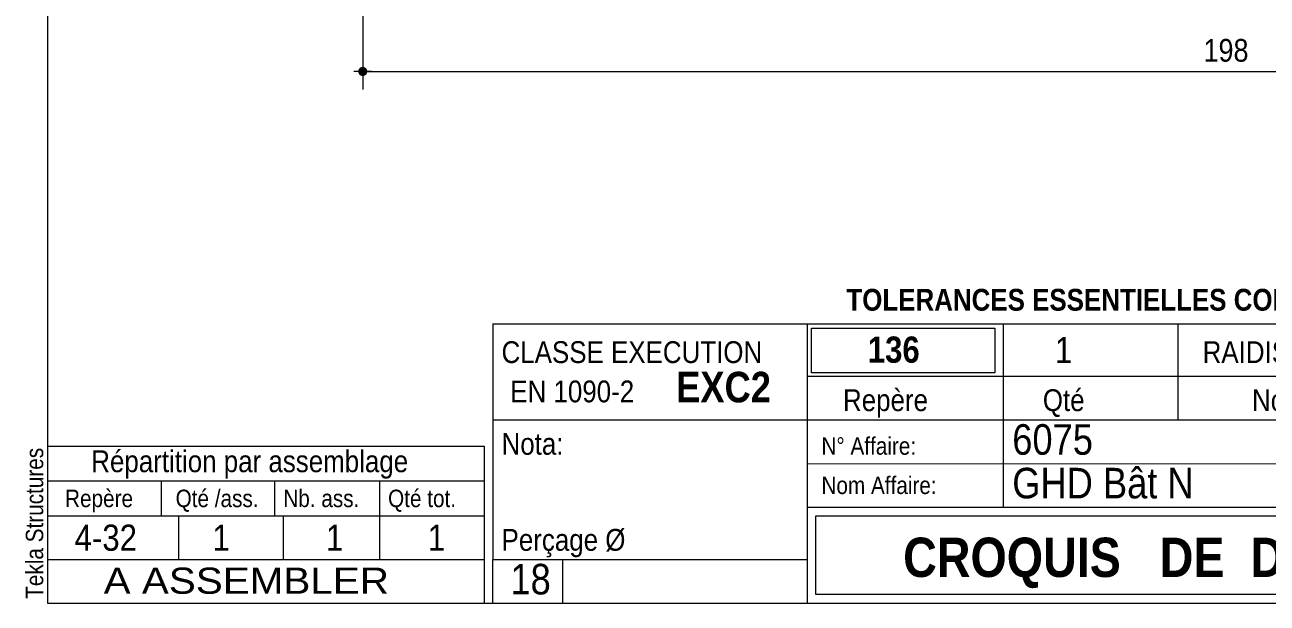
# Model space of a CAD drawing. Header units: millimetres. Extents: x 2 to 287, y 5 to 195.
# Drawn here: x 2.4 to 144.7, y 5 to 71.2 of the extents above; entities that cross this region are included whole.
import ezdxf

# ---------------------------------------------------------------- set-up
doc = ezdxf.new("R2010")
doc.units = ezdxf.units.MM
for name, color, linetype, lineweight in [('Autre type objet', 1, 'Continuous', 0), ('Cotation', 7, 'Continuous', 0), ('Feuille dessin', 5, 'Continuous', 0)]:
    doc.layers.add(name, color=color, linetype=linetype, lineweight=lineweight)
doc.styles.add('ARIAL', font='ARIAL.TTF')
doc.styles.add('ARIAL_BOLD', font='ARIALBD.TTF')
doc.styles.add('ARIAL_NARROW', font='ARIAL.TTF')

# ---------------------------------------------------------------- blocks, each defined once
blk = doc.blocks.new('*A3')
at = {"layer": 'Feuille dessin', "linetype": 'Continuous', "lineweight": 0}
for p, q in [((5, 195), (5, 5)), ((5, 5), (282, 5))]:
    blk.add_line(p, q, dxfattribs=at)
at = {"layer": 'Feuille dessin', "style": 'ARIAL', "width": 0.85}
blk.add_text('Tekla Structures', height=2, rotation=90, dxfattribs=at).set_placement((4.5, 5.5))
blk = doc.blocks.new('*A4')
at = {"layer": 'Autre type objet', "linetype": 'Continuous', "lineweight": 0}
for p, q in [((56, 37), (92, 37)), ((56, 37), (56, 10)), ((92, 37), (92, 10)), ((56, 26), (92, 26)), ((56, 10), (92, 10)), ((56, 5), (56, 10)), ((64, 5), (64, 10)), ((56, 5), (64, 5))]:
    blk.add_line(p, q, dxfattribs=at)
at = {"layer": 'Autre type objet', "width": 0.85}
for s, height, style, p in [('CLASSE EXECUTION', 2.5, 'ARIAL', (57, 32.5)), ('EXC2', 3.5, 'ARIAL_BOLD', (77, 28)), ('EN 1090-2', 2.5, 'ARIAL', (58, 28)), ('Nota:', 2.5, 'ARIAL', (57, 22)), ('Perçage Ø', 2.5, 'ARIAL', (57, 11)), ('18', 3.5, 'ARIAL_NARROW', (58.014234, 6))]:
    blk.add_text(s, height=height, dxfattribs=dict(at, style=style)).set_placement(p)
blk = doc.blocks.new('*A5')
at = {"layer": 'Autre type objet', "linetype": 'Continuous', "lineweight": 0}
for p, q in [((5, 23), (55, 23)), ((5, 23), (5, 15)), ((55, 23), (55, 15)), ((5, 19), (55, 19)), ((18, 19), (18, 15)), ((31, 19), (31, 15)), ((43, 19), (43, 15)), ((5, 15), (55, 15)), ((5, 15), (5, 10)), ((20, 15), (20, 10)), ((32, 15), (32, 10)), ((43, 15), (43, 10)), ((55, 15), (55, 10)), ((5, 10), (55, 10))]:
    blk.add_line(p, q, dxfattribs=at)
at = {"layer": 'Autre type objet', "style": 'ARIAL', "width": 0.85}
for s, height, p in [('Répartition par assemblage', 2.5, (10, 20)), ('Repère', 2, (7, 16)), ('Qté /ass.', 2, (19.663086, 16)), ('Nb. ass.', 2, (32, 16)), ('Qté tot.', 2, (44, 16)), ('4-32', 3, (8.103027, 11)), ('1', 3, (23.885986, 11)), ('1', 3, (36.889404, 11)), ('1', 3, (48.551514, 11))]:
    blk.add_text(s, height=height, dxfattribs=at).set_placement(p)
blk = doc.blocks.new('*A7')
at = {"layer": 'Autre type objet', "linetype": 'Continuous', "lineweight": 0}
for p, q in [((92, 37), (282, 37)), ((92, 37), (92, 31)), ((114.5, 31), (114.5, 37)), ((134.5, 31), (134.5, 37)), ((92.51953, 36.5), (113.5, 36.5)), ((92.51953, 31.394341), (92.51953, 36.5)), ((113.5, 36.5), (113.5, 31.394341)), ((113.5, 31.394341), (92.51953, 31.394341)), ((92, 31), (282, 31)), ((92, 31), (92, 5)), ((114.5, 16), (114.5, 31)), ((134.5, 26), (134.5, 31)), ((92, 26), (282, 26)), ((92, 21), (241.327069, 20.935451)), ((92, 16), (181, 16)), ((93, 15), (180, 15)), ((93, 6), (93, 15)), ((180, 6), (93, 6)), ((92, 5), (282, 5))]:
    blk.add_line(p, q, dxfattribs=at)
at = {"layer": 'Autre type objet', "width": 0.85}
for s, height, style, p in [('TOLERANCES ESSENTIELLES CONFORMES A LA NORME 1090-1', 2.5, 'ARIAL_BOLD', (96.5, 38.5)), ('136', 3, 'ARIAL_BOLD', (98.951496, 32.540141)), ('1', 3, 'ARIAL', (120.389893, 32.5)), ('RAIDISSEUR', 2.5, 'ARIAL', (137.30835, 32.5)), ('Repère', 2.5, 'ARIAL', (96.112978, 27)), ('Qté', 2.5, 'ARIAL', (119, 27)), ('Nom', 2.5, 'ARIAL', (142.961426, 27)), ('6075', 3.5, 'ARIAL', (115.5, 22)), ('N° Affaire:', 2, 'ARIAL', (93.640566, 22)), ('GHD Bât N', 3.5, 'ARIAL', (115.5, 17)), ('Nom Affaire:', 2, 'ARIAL', (93.640566, 17.5)), ('CROQUIS   DE  DEBIT', 4.5, 'ARIAL_BOLD', (103, 8))]:
    blk.add_text(s, height=height, dxfattribs=dict(at, style=style)).set_placement(p)
blk = doc.blocks.new('*A8')
at = {"layer": 'Autre type objet', "linetype": 'Continuous', "lineweight": 0}
for p, q in [((5, 10), (55, 10)), ((5, 10), (5, 5)), ((55, 10), (55, 5)), ((5, 5), (55, 5))]:
    blk.add_line(p, q, dxfattribs=at)
at = {"layer": 'Autre type objet', "style": 'ARIAL', "width": 1.105}
blk.add_text('A ASSEMBLER', height=3, dxfattribs=at).set_placement((11.423651, 6.073465))
blk = doc.blocks.new('*A14')
at = {"layer": 'Cotation'}
blk.add_hatch(color=256, dxfattribs=at).paths.add_polyline_path([(41.07, 65.38), (41.05, 65.38), (41.02, 65.39), (41, 65.39), (40.97, 65.4), (40.95, 65.4), (40.92, 65.41), (40.9, 65.42), (40.88, 65.43), (40.85, 65.44), (40.83, 65.45), (40.81, 65.47), (40.79, 65.48), (40.77, 65.5), (40.75, 65.51), (40.73, 65.53), (40.71, 65.55), (40.7, 65.57), (40.68, 65.59), (40.67, 65.61), (40.65, 65.63), (40.64, 65.65), (40.63, 65.68), (40.62, 65.7), (40.61, 65.72), (40.6, 65.75), (40.6, 65.77), (40.59, 65.8), (40.59, 65.82), (40.58, 65.85), (40.58, 65.87), (40.58, 65.9), (40.58, 65.93), (40.58, 65.95), (40.59, 65.98), (40.59, 66), (40.6, 66.03), (40.6, 66.05), (40.61, 66.08), (40.62, 66.1), (40.63, 66.12), (40.64, 66.15), (40.65, 66.17), (40.67, 66.19), (40.68, 66.21), (40.7, 66.23), (40.71, 66.25), (40.73, 66.27), (40.75, 66.29), (40.77, 66.3), (40.79, 66.32), (40.81, 66.33), (40.83, 66.35), (40.85, 66.36), (40.88, 66.37), (40.9, 66.38), (40.92, 66.39), (40.95, 66.4), (40.97, 66.4), (41, 66.41), (41.02, 66.41), (41.05, 66.42), (41.07, 66.42), (41.1, 66.42), (41.13, 66.42), (41.15, 66.42), (41.18, 66.41), (41.2, 66.41), (41.23, 66.4), (41.25, 66.4), (41.28, 66.39), (41.3, 66.38), (41.32, 66.37), (41.35, 66.36), (41.37, 66.35), (41.39, 66.33), (41.41, 66.32), (41.43, 66.3), (41.45, 66.29), (41.47, 66.27), (41.49, 66.25), (41.5, 66.23), (41.52, 66.21), (41.53, 66.19), (41.55, 66.17), (41.56, 66.15), (41.57, 66.12), (41.58, 66.1), (41.59, 66.08), (41.6, 66.05), (41.6, 66.03), (41.61, 66), (41.61, 65.98), (41.62, 65.95), (41.62, 65.93), (41.62, 65.9), (41.62, 65.87), (41.62, 65.85), (41.61, 65.82), (41.61, 65.8), (41.6, 65.77), (41.6, 65.75), (41.59, 65.72), (41.58, 65.7), (41.57, 65.68), (41.56, 65.65), (41.55, 65.63), (41.53, 65.61), (41.52, 65.59), (41.5, 65.57), (41.49, 65.55), (41.47, 65.53), (41.45, 65.51), (41.43, 65.5), (41.41, 65.48), (41.39, 65.47), (41.37, 65.45), (41.35, 65.44), (41.32, 65.43), (41.3, 65.42), (41.28, 65.41), (41.25, 65.4), (41.23, 65.4), (41.2, 65.39), (41.18, 65.39), (41.15, 65.38), (41.13, 65.38), (41.1, 65.38)], flags=17)
at = {"layer": 'Cotation', "linetype": 'Continuous', "lineweight": 0}
for p, q in [((41.1, 84.31), (41.1, 63.82)), ((41.1, 66.94), (41.1, 64.86)), ((42.14, 65.9), (40.06, 65.9)), ((41.1, 65.9), (40.06, 65.9)), ((41.1, 65.9), (239.5, 65.9))]:
    blk.add_line(p, q, dxfattribs=at)
at = {"layer": 'Cotation'}
blk.add_point((41.1, 65.9), dxfattribs=at)
at = {"layer": 'Cotation', "style": 'ARIAL', "width": 0.85}
blk.add_text('198', height=2.6, dxfattribs=at).set_placement((137.41, 67.02))

msp = doc.modelspace()

# ---------------------------------------------------------------- block references
at = {"lineweight": 0}
for name in ['*A3', '*A14', '*A7', '*A4', '*A5', '*A8']:
    msp.add_blockref(name, (0, 0), dxfattribs=at)

doc.saveas('drawing.dxf')
